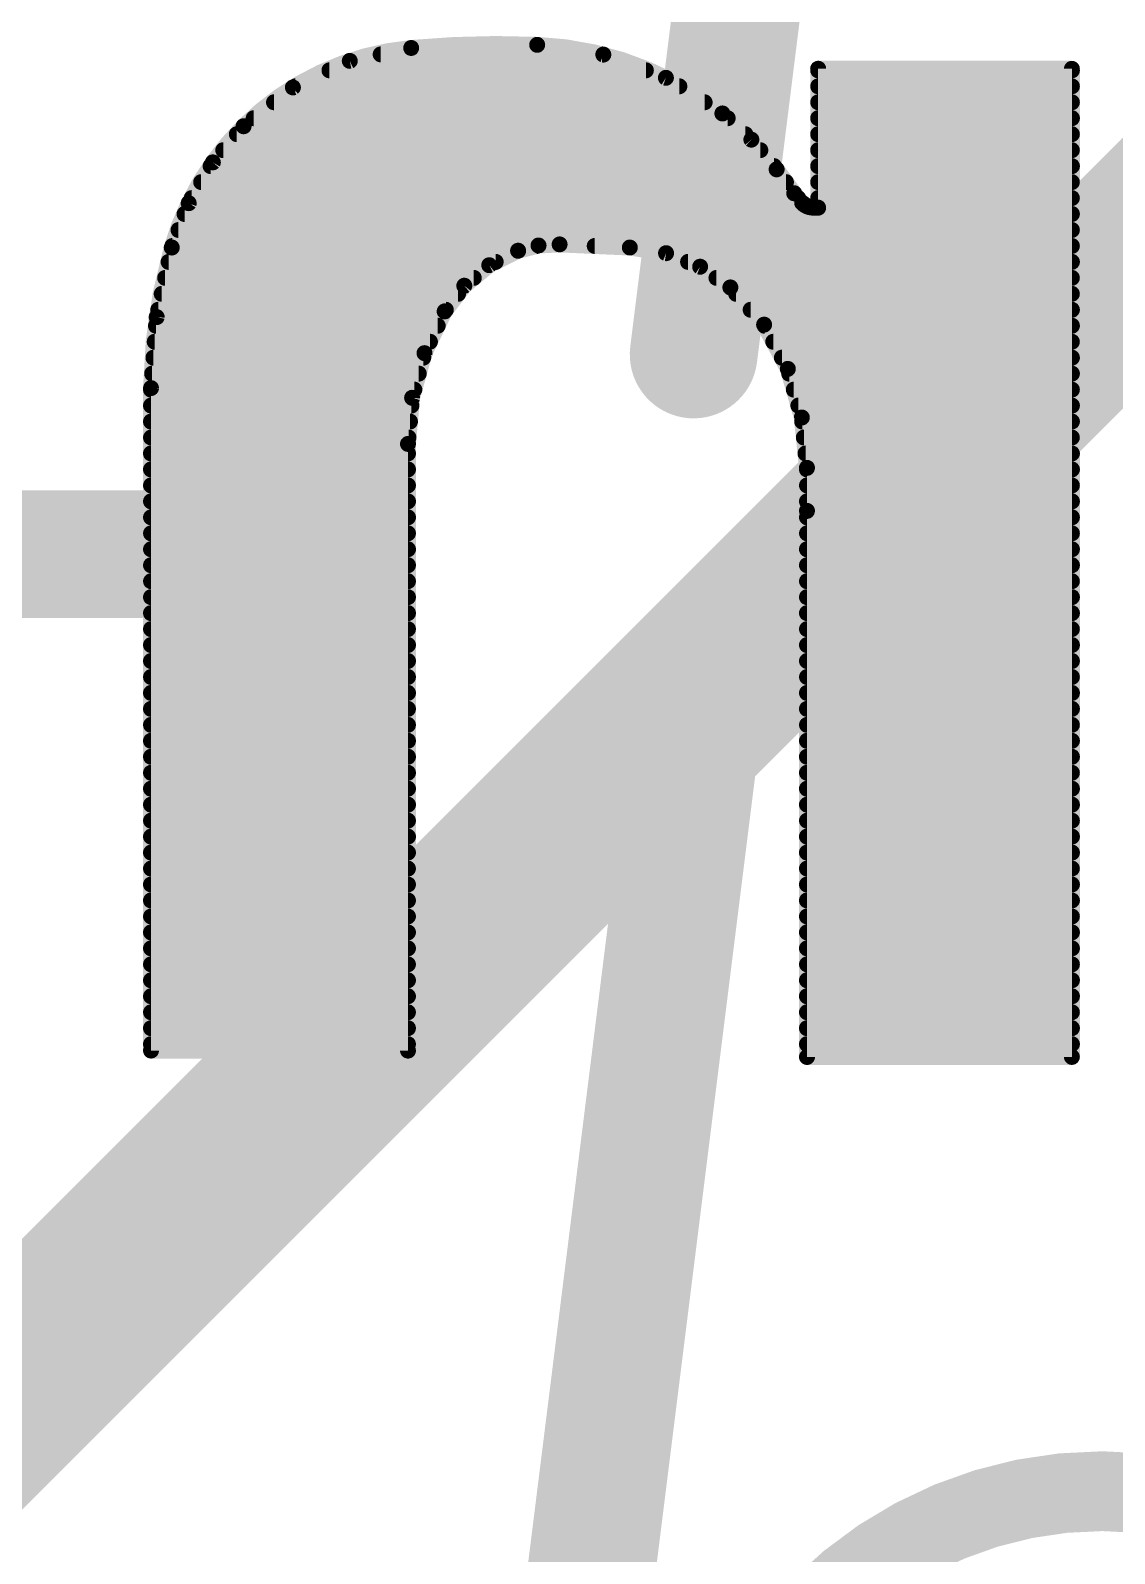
# Model space of a CAD drawing. Extents: x -33 to 32.5, y -8.9 to 49.7.
# Drawn here: x -2.595 to -0.869, y 39.017 to 41.44 of the extents above; entities that cross this region are included whole.
import ezdxf

# ---------------------------------------------------------------- set-up
doc = ezdxf.new("R2010")
doc.units = 0
for name, color, linetype in [('1', 12, 'CONTINUOUS'), ('21', 41, 'CONTINUOUS'), ('22', 40, 'CONTINUOUS'), ('51', 53, 'CONTINUOUS')]:
    doc.layers.add(name, color=color, linetype=linetype)

msp = doc.modelspace()

# ---------------------------------------------------------------- linework, layer by layer
at = {"layer": '1', "const_width": 0.3048}
msp.add_lwpolyline([(-3.81, 38.1), (3.81, 45.72)], dxfattribs=at)
at = {"layer": '21', "const_width": 0.2032}
for points in [[(-1.2218, 43.4645), (-1.5393, 40.9245)], [(-2.1743, 40.607), (-4.0793, 40.607)], [(-1.5393, 40.2895), (-1.8568, 37.7495)]]:
    msp.add_lwpolyline(points, dxfattribs=at)
at = {"layer": '21', "const_width": 0.1016}
for points in [[(-1.5897, 40.9308, 1), (-1.4889, 40.9182)], [(-2.1743, 40.5562, 1), (-2.1743, 40.6578)], [(-1.4889, 40.2832, 1), (-1.5897, 40.2958)]]:
    msp.add_lwpolyline(points, format="xyb", dxfattribs=at)
at = {"layer": '22'}
for points, const_width in [([(-1.9888, 41.4122, 0.1741), (-2.2555, 41.2877)], 0.0254), ([(-2.0374, 41.4083, 1), (-2.0374, 41.3957)], 0.0127), ([(-1.7882, 41.4172, 0.0335), (-1.9888, 41.4122)], 0.0254), ([(-1.989, 41.4185, 1), (-1.9886, 41.4059)], 0.0127), ([(-1.9894, 41.4185, 1), (-1.9882, 41.4059)], 0.0127), ([(-1.9875, 41.406, 1), (-1.9901, 41.4184)], 0.0127), ([(-1.9882, 41.4059, 1), (-1.9894, 41.4185)], 0.0127), ([(-1.7873, 41.4235, 1), (-1.7891, 41.4109)], 0.0127), ([(-1.4935, 41.308, 0.1577), (-1.7882, 41.4172)], 0.0254), ([(-1.7879, 41.4235, 1), (-1.7885, 41.4109)], 0.0127), ([(-1.7885, 41.4109, 1), (-1.7879, 41.4235)], 0.0127), ([(-1.788, 41.4109, 1), (-1.7884, 41.4235)], 0.0127), ([(-1.6808, 41.4077, 1), (-1.6852, 41.3958)], 0.0127), ([(-1.685, 41.3957, 1), (-1.685, 41.4083)], 0.0127), ([(-1.684, 41.3954, 1), (-1.6821, 41.408)], 0.0127), ([(-2.0878, 41.3979, 1), (-2.0852, 41.3855)], 0.0127), ([(-2.0838, 41.3859, 1), (-2.0892, 41.3974)], 0.0127), ([(-1.3347, 41.3791, 1), (-1.3475, 41.3791)], 0.0127), ([(-1.3347, 41.3791, 1), (-1.3475, 41.3791)], 0.0127), ([(-1.3411, 41.3854, 1), (-1.3411, 41.3728)], 0.0127), ([(-1.3411, 41.3854, 1), (-1.3411, 41.3728)], 0.0127), ([(-0.931, 41.3791, 1), (-0.9436, 41.3791)], 0.0127), ([(-0.931, 41.3791, 1), (-0.9436, 41.3791)], 0.0127), ([(-0.9373, 41.3728, 1), (-0.9373, 41.3854)], 0.0127), ([(-0.9373, 41.3728, 1), (-0.9373, 41.3854)], 0.0127), ([(-2.1188, 41.383, 1), (-2.1188, 41.3703)], 0.0127), ([(-1.6153, 41.3703, 1), (-1.6153, 41.383)], 0.0127), ([(-1.58, 41.3701, 1), (-1.5868, 41.3594)], 0.0127), ([(-1.5856, 41.3588, 1), (-1.5812, 41.3707)], 0.0127), ([(-1.3411, 41.383, 1), (-1.3411, 41.3703)], 0.0127), ([(-0.9373, 41.3703, 1), (-0.9373, 41.383)], 0.0127), ([(-2.1797, 41.3552, 1), (-2.1743, 41.3437)], 0.0127), ([(-2.1731, 41.3444, 1), (-2.1809, 41.3544)], 0.0127), ([(-2.1732, 41.3575, 1), (-2.1732, 41.3449)], 0.0127), ([(-1.5619, 41.3449, 1), (-1.5619, 41.3575)], 0.0127), ([(-1.3411, 41.3575, 1), (-1.3411, 41.3449)], 0.0127), ([(-0.9373, 41.3449, 1), (-0.9373, 41.3575)], 0.0127), ([(-2.2071, 41.3321, 1), (-2.2071, 41.3195)], 0.0127), ([(-1.5217, 41.3195, 1), (-1.5217, 41.3321)], 0.0127), ([(-1.4892, 41.3127, 1), (-1.4978, 41.3033)], 0.0127), ([(-1.4072, 41.2191, 0.0664), (-1.4935, 41.308)], 0.0254), ([(-1.4896, 41.313, 1), (-1.4974, 41.303)], 0.0127), ([(-1.4974, 41.303, 1), (-1.4896, 41.313)], 0.0127), ([(-1.4969, 41.3026, 1), (-1.4901, 41.3134)], 0.0127), ([(-1.3411, 41.3321, 1), (-1.3411, 41.3195)], 0.0127), ([(-0.9373, 41.3195, 1), (-0.9373, 41.3321)], 0.0127), ([(-2.2555, 41.2877, 0.1281), (-2.3698, 41.0947)], 0.0254), ([(-2.2594, 41.2927, 1), (-2.2516, 41.2827)], 0.0127), ([(-2.26, 41.2922, 1), (-2.251, 41.2832)], 0.0127), ([(-2.2507, 41.2836, 1), (-2.2603, 41.2918)], 0.0127), ([(-2.251, 41.2832, 1), (-2.26, 41.2922)], 0.0127), ([(-2.2394, 41.3068, 1), (-2.2394, 41.2941)], 0.0127), ([(-1.4851, 41.2941, 1), (-1.4851, 41.3068)], 0.0127), ([(-1.3411, 41.3068, 1), (-1.3411, 41.2941)], 0.0127), ([(-0.9373, 41.2941, 1), (-0.9373, 41.3068)], 0.0127), ([(-2.2663, 41.2813, 1), (-2.2663, 41.2687)], 0.0127), ([(-1.4569, 41.2687, 1), (-1.4569, 41.2813)], 0.0127), ([(-1.4426, 41.2705, 1), (-1.4522, 41.2623)], 0.0127), ([(-1.4517, 41.2617, 1), (-1.4431, 41.2711)], 0.0127), ([(-1.3411, 41.2813, 1), (-1.3411, 41.2687)], 0.0127), ([(-0.9373, 41.2687, 1), (-0.9373, 41.2813)], 0.0127), ([(-2.2879, 41.2559, 1), (-2.2879, 41.2433)], 0.0127), ([(-1.4331, 41.2433, 1), (-1.4331, 41.2559)], 0.0127), ([(-1.3411, 41.2559, 1), (-1.3411, 41.2433)], 0.0127), ([(-0.9373, 41.2433, 1), (-0.9373, 41.2559)], 0.0127), ([(-2.3079, 41.2306, 1), (-2.3079, 41.2179)], 0.0127), ([(-2.3092, 41.2343, 1), (-2.2996, 41.2261)], 0.0127), ([(-2.2989, 41.2269, 1), (-2.3099, 41.2334)], 0.0127), ([(-1.4021, 41.2229, 1), (-1.4123, 41.2153)], 0.0127), ([(-1.3792, 41.181, 0.0022), (-1.4072, 41.2191)], 0.0254), ([(-1.4021, 41.2229, 1), (-1.4123, 41.2153)], 0.0127), ([(-1.4123, 41.2153, 1), (-1.4021, 41.2229)], 0.0127), ([(-1.412, 41.215, 1), (-1.4024, 41.2232)], 0.0127), ([(-1.4115, 41.2179, 1), (-1.4115, 41.2306)], 0.0127), ([(-1.3411, 41.2306, 1), (-1.3411, 41.2179)], 0.0127), ([(-0.9373, 41.2179, 1), (-0.9373, 41.2306)], 0.0127), ([(-2.323, 41.2051, 1), (-2.323, 41.1925)], 0.0127), ([(-1.3923, 41.1925, 1), (-1.3923, 41.2051)], 0.0127), ([(-1.3411, 41.2051, 1), (-1.3411, 41.1925)], 0.0127), ([(-0.9373, 41.1925, 1), (-0.9373, 41.2051)], 0.0127), ([(-2.3483, 41.1685, 1), (-2.3374, 41.162)], 0.0127), ([(-2.3369, 41.163, 1), (-2.3488, 41.1675)], 0.0127), ([(-2.338, 41.1797, 1), (-2.338, 41.1671)], 0.0127), ([(-1.3743, 41.1851, 1), (-1.3841, 41.1769)], 0.0127), ([(-1.3792, 41.181, 0.0333), (-1.3665, 41.1658)], 0.0254), ([(-1.3741, 41.1847, 1), (-1.3843, 41.1773)], 0.0127), ([(-1.3843, 41.1772, 1), (-1.3741, 41.1848)], 0.0127), ([(-1.3843, 41.1773, 1), (-1.3741, 41.1847)], 0.0127), ([(-1.3729, 41.1671, 1), (-1.3729, 41.1797)], 0.0127), ([(-1.3629, 41.171, 1), (-1.3701, 41.1606)], 0.0127), ([(-1.3665, 41.1658, 0.205), (-1.3487, 41.1582)], 0.0254), ([(-1.3619, 41.1702, 1), (-1.3711, 41.1614)], 0.0127), ([(-1.3714, 41.1617, 1), (-1.3616, 41.1699)], 0.0127), ([(-1.3711, 41.1614, 1), (-1.3619, 41.1702)], 0.0127), ([(-1.3571, 41.1664, 1), (-1.3596, 41.154)], 0.0127), ([(-1.362, 41.155, 1), (-1.3548, 41.1654)], 0.0127), ([(-1.3411, 41.1797, 1), (-1.3411, 41.1671)], 0.0127), ([(-0.9373, 41.1671, 1), (-0.9373, 41.1797)], 0.0127), ([(-2.3494, 41.1544, 1), (-2.3494, 41.1417)], 0.0127), ([(-1.3487, 41.1645, 1), (-1.3487, 41.1519)], 0.0127), ([(-1.3487, 41.1645, 1), (-1.3487, 41.1519)], 0.0127), ([(-1.35, 41.152, 1), (-1.3474, 41.1644)], 0.0127), ([(-1.3487, 41.1519, 1), (-1.3487, 41.1645)], 0.0127), ([(-1.3475, 41.1582, 1), (-1.3347, 41.1582)], 0.0127), ([(-1.3475, 41.1582, 1), (-1.3347, 41.1582)], 0.0127), ([(-1.3411, 41.1519, 1), (-1.3411, 41.1645)], 0.0127), ([(-1.3411, 41.1519, 1), (-1.3411, 41.1645)], 0.0127), ([(-0.9373, 41.1417, 1), (-0.9373, 41.1544)], 0.0127), ([(-2.3591, 41.1289, 1), (-2.3591, 41.1163)], 0.0127), ([(-0.9373, 41.1163, 1), (-0.9373, 41.1289)], 0.0127), ([(-2.3698, 41.0947, 0.0668), (-2.4028, 40.8711)], 0.0254), ([(-2.3757, 41.097, 1), (-2.3639, 41.0924)], 0.0127), ([(-2.3759, 41.0965, 1), (-2.3637, 41.0929)], 0.0127), ([(-2.3636, 41.0934, 1), (-2.376, 41.096)], 0.0127), ([(-2.3637, 41.0929, 1), (-2.3759, 41.0965)], 0.0127), ([(-2.3688, 41.1035, 1), (-2.3688, 41.0909)], 0.0127), ([(-1.8186, 41.0896, 0.1719), (-1.9355, 40.9931)], 0.0254), ([(-1.8202, 41.0958, 1), (-1.817, 41.0834)], 0.0127), ([(-1.7526, 41.0997, 0.0992), (-1.8186, 41.0896)], 0.0254), ([(-1.8208, 41.0956, 1), (-1.8164, 41.0836)], 0.0127), ([(-1.8158, 41.0839, 1), (-1.8214, 41.0953)], 0.0127), ([(-1.8164, 41.0836, 1), (-1.8208, 41.0956)], 0.0127), ([(-1.7864, 41.1043, 1), (-1.7858, 41.0916)], 0.0127), ([(-1.7889, 41.0909, 1), (-1.7889, 41.1035)], 0.0127), ([(-1.7845, 41.0918, 1), (-1.7877, 41.1041)], 0.0127), ([(-1.7523, 41.106, 1), (-1.7529, 41.0934)], 0.0127), ([(-1.7526, 41.0997, 0.0006), (-1.6408, 41.0947)], 0.0254), ([(-1.7523, 41.106, 1), (-1.7529, 41.0934)], 0.0127), ([(-1.7529, 41.0934, 1), (-1.7523, 41.106)], 0.0127), ([(-1.7523, 41.0934, 1), (-1.7529, 41.106)], 0.0127), ([(-1.6967, 41.1035, 1), (-1.6967, 41.0909)], 0.0127), ([(-1.6398, 41.101, 1), (-1.6418, 41.0884)], 0.0127), ([(-1.4808, 41.0312, 0.1688), (-1.6408, 41.0947)], 0.0254), ([(-1.6405, 41.101, 1), (-1.6411, 41.0884)], 0.0127), ([(-1.6411, 41.0884, 1), (-1.6405, 41.101)], 0.0127), ([(-1.6411, 41.0884, 1), (-1.6405, 41.101)], 0.0127), ([(-0.9373, 41.0909, 1), (-0.9373, 41.1035)], 0.0127), ([(-2.3748, 41.0782, 1), (-2.3748, 41.0655)], 0.0127), ([(-1.8674, 41.0723, 1), (-1.8618, 41.061)], 0.0127), ([(-1.8606, 41.0617, 1), (-1.8686, 41.0715)], 0.0127), ([(-1.8543, 41.0655, 1), (-1.8543, 41.0782)], 0.0127), ([(-1.5808, 41.0916, 1), (-1.5855, 41.0798)], 0.0127), ([(-1.5841, 41.0794, 1), (-1.5822, 41.092)], 0.0127), ([(-1.5481, 41.0782, 1), (-1.5481, 41.0655)], 0.0127), ([(-1.5253, 41.0694, 1), (-1.5325, 41.0589)], 0.0127), ([(-1.5313, 41.0583, 1), (-1.5266, 41.0701)], 0.0127), ([(-0.9373, 41.0655, 1), (-0.9373, 41.0782)], 0.0127), ([(-2.3803, 41.0527, 1), (-2.3803, 41.0401)], 0.0127), ([(-1.8891, 41.0401, 1), (-1.8891, 41.0527)], 0.0127), ([(-1.503, 41.0527, 1), (-1.503, 41.0401)], 0.0127), ([(-0.9373, 41.0401, 1), (-0.9373, 41.0527)], 0.0127), ([(-2.3858, 41.0273, 1), (-2.3858, 41.0147)], 0.0127), ([(-1.9141, 41.0147, 1), (-1.9141, 41.0273)], 0.0127), ([(-1.9083, 41.0388, 1), (-1.9002, 41.029)], 0.0127), ([(-1.8992, 41.03, 1), (-1.9093, 41.0378)], 0.0127), ([(-1.4761, 41.0355, 1), (-1.4855, 41.0269)], 0.0127), ([(-1.3894, 40.9016, 0.1229), (-1.4808, 41.0312)], 0.0254), ([(-1.4767, 41.036, 1), (-1.4849, 41.0264)], 0.0127), ([(-1.4849, 41.0264, 1), (-1.4767, 41.036)], 0.0127), ([(-1.4844, 41.026, 1), (-1.4772, 41.0364)], 0.0127), ([(-1.4716, 41.0273, 1), (-1.4716, 41.0147)], 0.0127), ([(-0.9373, 41.0147, 1), (-0.9373, 41.0273)], 0.0127), ([(-2.3913, 41.002, 1), (-2.3913, 40.9893)], 0.0127), ([(-1.9355, 40.9931, 0.136), (-1.9939, 40.7822)], 0.0254), ([(-1.9405, 40.997, 1), (-1.9305, 40.9892)], 0.0127), ([(-1.9409, 40.9964, 1), (-1.9301, 40.9898)], 0.0127), ([(-1.9298, 40.9903, 1), (-1.9412, 40.9959)], 0.0127), ([(-1.9301, 40.9898, 1), (-1.9409, 40.9964)], 0.0127), ([(-1.9336, 40.9893, 1), (-1.9336, 41.002)], 0.0127), ([(-1.4485, 41.002, 1), (-1.4485, 40.9893)], 0.0127), ([(-0.9373, 40.9893, 1), (-0.9373, 41.002)], 0.0127), ([(-2.3949, 40.9766, 1), (-2.3949, 40.9639)], 0.0127), ([(-2.4, 40.9853, 1), (-2.3876, 40.9827)], 0.0127), ([(-2.3874, 40.9835, 1), (-2.4001, 40.9845)], 0.0127), ([(-1.9466, 40.9639, 1), (-1.9466, 40.9766)], 0.0127), ([(-1.4215, 40.975, 1), (-1.4327, 40.969)], 0.0127), ([(-1.4262, 40.9766, 1), (-1.4262, 40.9639)], 0.0127), ([(-1.4318, 40.9678, 1), (-1.4224, 40.9763)], 0.0127), ([(-0.9373, 40.9639, 1), (-0.9373, 40.9766)], 0.0127), ([(-2.3969, 40.9511, 1), (-2.3969, 40.9385)], 0.0127), ([(-1.9589, 40.9385, 1), (-1.9589, 40.9511)], 0.0127), ([(-1.4126, 40.9511, 1), (-1.4126, 40.9385)], 0.0127), ([(-0.9373, 40.9385, 1), (-0.9373, 40.9511)], 0.0127), ([(-2.3989, 40.9258, 1), (-2.3989, 40.9131)], 0.0127), ([(-1.9733, 40.9295, 1), (-1.9619, 40.9239)], 0.0127), ([(-1.9615, 40.925, 1), (-1.9737, 40.9284)], 0.0127), ([(-1.9696, 40.9131, 1), (-1.9696, 40.9258)], 0.0127), ([(-1.3989, 40.9258, 1), (-1.3989, 40.9131)], 0.0127), ([(-0.9373, 40.9131, 1), (-0.9373, 40.9258)], 0.0127), ([(-2.401, 40.9004, 1), (-2.401, 40.8877)], 0.0127), ([(-1.9767, 40.8877, 1), (-1.9767, 40.9004)], 0.0127), ([(-1.3833, 40.9034, 1), (-1.3955, 40.8998)], 0.0127), ([(-1.3589, 40.7441, 0.0895), (-1.3894, 40.9016)], 0.0254), ([(-1.3835, 40.9039, 1), (-1.3953, 40.8993)], 0.0127), ([(-1.3953, 40.8993, 1), (-1.3835, 40.9039)], 0.0127), ([(-1.395, 40.8986, 1), (-1.3838, 40.9046)], 0.0127), ([(-1.3872, 40.9004, 1), (-1.3872, 40.8877)], 0.0127), ([(-0.9373, 40.8877, 1), (-0.9373, 40.9004)], 0.0127), ([(-2.3965, 40.8711, 1), (-2.4091, 40.8711)], 0.0127), ([(-2.3965, 40.8711, 1), (-2.4091, 40.8711)], 0.0127), ([(-2.4028, 40.8749, 1), (-2.4028, 40.8623)], 0.0127), ([(-1.9837, 40.8623, 1), (-1.9837, 40.8749)], 0.0127), ([(-1.3799, 40.8749, 1), (-1.3799, 40.8623)], 0.0127), ([(-0.9373, 40.8623, 1), (-0.9373, 40.8749)], 0.0127), ([(-2.4091, 40.8716, 1), (-2.3965, 40.8706)], 0.0127), ([(-2.4091, 40.8712, 1), (-2.3965, 40.871)], 0.0127), ([(-1.9934, 40.8573, 1), (-1.9812, 40.8539)], 0.0127), ([(-1.981, 40.8551, 1), (-1.9936, 40.8562)], 0.0127), ([(-2.4028, 40.8496, 1), (-2.4028, 40.8369)], 0.0127), ([(-1.9884, 40.8369, 1), (-1.9884, 40.8496)], 0.0127), ([(-1.3726, 40.8496, 1), (-1.3726, 40.8369)], 0.0127), ([(-1.3608, 40.8249, 1), (-1.3734, 40.8236)], 0.0127), ([(-0.9373, 40.8369, 1), (-0.9373, 40.8496)], 0.0127), ([(-2.4028, 40.8242, 1), (-2.4028, 40.8115)], 0.0127), ([(-1.9907, 40.8115, 1), (-1.9907, 40.8242)], 0.0127), ([(-1.3732, 40.8225, 1), (-1.361, 40.826)], 0.0127), ([(-1.3665, 40.8242, 1), (-1.3665, 40.8115)], 0.0127), ([(-0.9373, 40.8115, 1), (-0.9373, 40.8242)], 0.0127), ([(-2.4028, 40.7987, 1), (-2.4028, 40.7861)], 0.0127), ([(-2.0002, 40.7828, 1), (-1.9876, 40.7816)], 0.0127), ([(-1.9875, 40.7822, 1), (-2.0002, 40.7822)], 0.0127), ([(-1.9875, 40.7822, 1), (-2.0002, 40.7822)], 0.0127), ([(-2.0002, 40.7822, 1), (-1.9876, 40.7822)], 0.0127), ([(-1.993, 40.7861, 1), (-1.993, 40.7987)], 0.0127), ([(-1.3639, 40.7987, 1), (-1.3639, 40.7861)], 0.0127), ([(-0.9373, 40.7861, 1), (-0.9373, 40.7987)], 0.0127), ([(-2.4028, 40.7734, 1), (-2.4028, 40.7607)], 0.0127), ([(-1.9939, 40.7607, 1), (-1.9939, 40.7734)], 0.0127), ([(-1.3612, 40.7734, 1), (-1.3612, 40.7607)], 0.0127), ([(-0.9373, 40.7607, 1), (-0.9373, 40.7734)], 0.0127), ([(-2.4028, 40.748, 1), (-2.4028, 40.7353)], 0.0127), ([(-1.9939, 40.7353, 1), (-1.9939, 40.748)], 0.0127), ([(-1.3525, 40.7441, 1), (-1.3653, 40.7441)], 0.0127), ([(-1.3589, 40.6756, 0.0064), (-1.3589, 40.7441)], 0.0254), ([(-1.3526, 40.7442, 1), (-1.3652, 40.744)], 0.0127), ([(-1.3589, 40.748, 1), (-1.3589, 40.7353)], 0.0127), ([(-1.3652, 40.744, 1), (-1.3526, 40.7442)], 0.0127), ([(-1.3652, 40.7435, 1), (-1.3526, 40.7447)], 0.0127), ([(-0.9373, 40.7353, 1), (-0.9373, 40.748)], 0.0127), ([(-2.4028, 40.7225, 1), (-2.4028, 40.7099)], 0.0127), ([(-1.9939, 40.7099, 1), (-1.9939, 40.7225)], 0.0127), ([(-1.3589, 40.7225, 1), (-1.3589, 40.7099)], 0.0127), ([(-0.9373, 40.7099, 1), (-0.9373, 40.7225)], 0.0127), ([(-2.4028, 40.6972, 1), (-2.4028, 40.6845)], 0.0127), ([(-1.9939, 40.6845, 1), (-1.9939, 40.6972)], 0.0127), ([(-1.3525, 40.6756, 1), (-1.3653, 40.6756)], 0.0127), ([(-1.3589, 40.6972, 1), (-1.3589, 40.6845)], 0.0127), ([(-0.9373, 40.6845, 1), (-0.9373, 40.6972)], 0.0127), ([(-2.4028, 40.6718, 1), (-2.4028, 40.6591)], 0.0127), ([(-1.9939, 40.6591, 1), (-1.9939, 40.6718)], 0.0127), ([(-1.3652, 40.6757, 1), (-1.3526, 40.6755)], 0.0127), ([(-1.3589, 40.6718, 1), (-1.3589, 40.6591)], 0.0127), ([(-0.9373, 40.6591, 1), (-0.9373, 40.6718)], 0.0127), ([(-2.4028, 40.6463, 1), (-2.4028, 40.6337)], 0.0127), ([(-1.9939, 40.6337, 1), (-1.9939, 40.6463)], 0.0127), ([(-1.3589, 40.6463, 1), (-1.3589, 40.6337)], 0.0127), ([(-0.9373, 40.6337, 1), (-0.9373, 40.6463)], 0.0127), ([(-2.4028, 40.621, 1), (-2.4028, 40.6083)], 0.0127), ([(-1.9939, 40.6083, 1), (-1.9939, 40.621)], 0.0127), ([(-1.3589, 40.621, 1), (-1.3589, 40.6083)], 0.0127), ([(-0.9373, 40.6083, 1), (-0.9373, 40.621)], 0.0127), ([(-2.4028, 40.5956, 1), (-2.4028, 40.5829)], 0.0127), ([(-1.9939, 40.5829, 1), (-1.9939, 40.5956)], 0.0127), ([(-1.3589, 40.5956, 1), (-1.3589, 40.5829)], 0.0127), ([(-0.9373, 40.5829, 1), (-0.9373, 40.5956)], 0.0127), ([(-2.4028, 40.5701, 1), (-2.4028, 40.5575)], 0.0127), ([(-1.9939, 40.5575, 1), (-1.9939, 40.5701)], 0.0127), ([(-1.3589, 40.5701, 1), (-1.3589, 40.5575)], 0.0127), ([(-0.9373, 40.5575, 1), (-0.9373, 40.5701)], 0.0127), ([(-2.4028, 40.5448, 1), (-2.4028, 40.5321)], 0.0127), ([(-1.9939, 40.5321, 1), (-1.9939, 40.5448)], 0.0127), ([(-1.3589, 40.5448, 1), (-1.3589, 40.5321)], 0.0127), ([(-0.9373, 40.5321, 1), (-0.9373, 40.5448)], 0.0127), ([(-2.4028, 40.5194, 1), (-2.4028, 40.5067)], 0.0127), ([(-1.9939, 40.5067, 1), (-1.9939, 40.5194)], 0.0127), ([(-1.3589, 40.5194, 1), (-1.3589, 40.5067)], 0.0127), ([(-0.9373, 40.5067, 1), (-0.9373, 40.5194)], 0.0127), ([(-2.4028, 40.4939, 1), (-2.4028, 40.4813)], 0.0127), ([(-1.9939, 40.4813, 1), (-1.9939, 40.4939)], 0.0127), ([(-1.3589, 40.4939, 1), (-1.3589, 40.4813)], 0.0127), ([(-0.9373, 40.4813, 1), (-0.9373, 40.4939)], 0.0127), ([(-2.4028, 40.4686, 1), (-2.4028, 40.4559)], 0.0127), ([(-1.9939, 40.4559, 1), (-1.9939, 40.4686)], 0.0127), ([(-1.3589, 40.4686, 1), (-1.3589, 40.4559)], 0.0127), ([(-0.9373, 40.4559, 1), (-0.9373, 40.4686)], 0.0127), ([(-2.4028, 40.4432, 1), (-2.4028, 40.4305)], 0.0127), ([(-1.9939, 40.4305, 1), (-1.9939, 40.4432)], 0.0127), ([(-1.3589, 40.4432, 1), (-1.3589, 40.4305)], 0.0127), ([(-0.9373, 40.4305, 1), (-0.9373, 40.4432)], 0.0127), ([(-2.4028, 40.4177, 1), (-2.4028, 40.4051)], 0.0127), ([(-1.9939, 40.4051, 1), (-1.9939, 40.4177)], 0.0127), ([(-1.3589, 40.4177, 1), (-1.3589, 40.4051)], 0.0127), ([(-0.9373, 40.4051, 1), (-0.9373, 40.4177)], 0.0127), ([(-2.4028, 40.3924, 1), (-2.4028, 40.3797)], 0.0127), ([(-1.9939, 40.3797, 1), (-1.9939, 40.3924)], 0.0127), ([(-1.3589, 40.3924, 1), (-1.3589, 40.3797)], 0.0127), ([(-0.9373, 40.3797, 1), (-0.9373, 40.3924)], 0.0127), ([(-2.4028, 40.367, 1), (-2.4028, 40.3543)], 0.0127), ([(-1.9939, 40.3543, 1), (-1.9939, 40.367)], 0.0127), ([(-1.3589, 40.367, 1), (-1.3589, 40.3543)], 0.0127), ([(-0.9373, 40.3543, 1), (-0.9373, 40.367)], 0.0127), ([(-2.4028, 40.3415, 1), (-2.4028, 40.3289)], 0.0127), ([(-1.9939, 40.3289, 1), (-1.9939, 40.3415)], 0.0127), ([(-1.3589, 40.3415, 1), (-1.3589, 40.3289)], 0.0127), ([(-0.9373, 40.3289, 1), (-0.9373, 40.3415)], 0.0127), ([(-2.4028, 40.3162, 1), (-2.4028, 40.3035)], 0.0127), ([(-1.9939, 40.3035, 1), (-1.9939, 40.3162)], 0.0127), ([(-1.3589, 40.3162, 1), (-1.3589, 40.3035)], 0.0127), ([(-0.9373, 40.3035, 1), (-0.9373, 40.3162)], 0.0127), ([(-2.4028, 40.2908, 1), (-2.4028, 40.2781)], 0.0127), ([(-1.9939, 40.2781, 1), (-1.9939, 40.2908)], 0.0127), ([(-1.3589, 40.2908, 1), (-1.3589, 40.2781)], 0.0127), ([(-0.9373, 40.2781, 1), (-0.9373, 40.2908)], 0.0127), ([(-2.4028, 40.2653, 1), (-2.4028, 40.2527)], 0.0127), ([(-1.9939, 40.2527, 1), (-1.9939, 40.2653)], 0.0127), ([(-1.3589, 40.2653, 1), (-1.3589, 40.2527)], 0.0127), ([(-0.9373, 40.2527, 1), (-0.9373, 40.2653)], 0.0127), ([(-2.4028, 40.24, 1), (-2.4028, 40.2273)], 0.0127), ([(-1.9939, 40.2273, 1), (-1.9939, 40.24)], 0.0127), ([(-1.3589, 40.24, 1), (-1.3589, 40.2273)], 0.0127), ([(-0.9373, 40.2273, 1), (-0.9373, 40.24)], 0.0127), ([(-2.4028, 40.2146, 1), (-2.4028, 40.2019)], 0.0127), ([(-1.9939, 40.2019, 1), (-1.9939, 40.2146)], 0.0127), ([(-1.3589, 40.2146, 1), (-1.3589, 40.2019)], 0.0127), ([(-0.9373, 40.2019, 1), (-0.9373, 40.2146)], 0.0127), ([(-2.4028, 40.1891, 1), (-2.4028, 40.1765)], 0.0127), ([(-1.9939, 40.1765, 1), (-1.9939, 40.1891)], 0.0127), ([(-1.3589, 40.1891, 1), (-1.3589, 40.1765)], 0.0127), ([(-0.9373, 40.1765, 1), (-0.9373, 40.1891)], 0.0127), ([(-2.4028, 40.1638, 1), (-2.4028, 40.1511)], 0.0127), ([(-1.9939, 40.1511, 1), (-1.9939, 40.1638)], 0.0127), ([(-1.3589, 40.1638, 1), (-1.3589, 40.1511)], 0.0127), ([(-0.9373, 40.1511, 1), (-0.9373, 40.1638)], 0.0127), ([(-2.4028, 40.1384, 1), (-2.4028, 40.1257)], 0.0127), ([(-1.9939, 40.1257, 1), (-1.9939, 40.1384)], 0.0127), ([(-1.3589, 40.1384, 1), (-1.3589, 40.1257)], 0.0127), ([(-0.9373, 40.1257, 1), (-0.9373, 40.1384)], 0.0127), ([(-2.4028, 40.1129, 1), (-2.4028, 40.1003)], 0.0127), ([(-1.9939, 40.1003, 1), (-1.9939, 40.1129)], 0.0127), ([(-1.3589, 40.1129, 1), (-1.3589, 40.1003)], 0.0127), ([(-0.9373, 40.1003, 1), (-0.9373, 40.1129)], 0.0127), ([(-2.4028, 40.0876, 1), (-2.4028, 40.0749)], 0.0127), ([(-1.9939, 40.0749, 1), (-1.9939, 40.0876)], 0.0127), ([(-1.3589, 40.0876, 1), (-1.3589, 40.0749)], 0.0127), ([(-0.9373, 40.0749, 1), (-0.9373, 40.0876)], 0.0127), ([(-2.4028, 40.0622, 1), (-2.4028, 40.0495)], 0.0127), ([(-1.9939, 40.0495, 1), (-1.9939, 40.0622)], 0.0127), ([(-1.3589, 40.0622, 1), (-1.3589, 40.0495)], 0.0127), ([(-0.9373, 40.0495, 1), (-0.9373, 40.0622)], 0.0127), ([(-2.4028, 40.0367, 1), (-2.4028, 40.0241)], 0.0127), ([(-1.9939, 40.0241, 1), (-1.9939, 40.0367)], 0.0127), ([(-1.3589, 40.0367, 1), (-1.3589, 40.0241)], 0.0127), ([(-0.9373, 40.0241, 1), (-0.9373, 40.0367)], 0.0127), ([(-2.4028, 40.0114, 1), (-2.4028, 39.9987)], 0.0127), ([(-1.9939, 39.9987, 1), (-1.9939, 40.0114)], 0.0127), ([(-1.3589, 40.0114, 1), (-1.3589, 39.9987)], 0.0127), ([(-0.9373, 39.9987, 1), (-0.9373, 40.0114)], 0.0127), ([(-2.4028, 39.986, 1), (-2.4028, 39.9733)], 0.0127), ([(-1.9939, 39.9733, 1), (-1.9939, 39.986)], 0.0127), ([(-1.3589, 39.986, 1), (-1.3589, 39.9733)], 0.0127), ([(-0.9373, 39.9733, 1), (-0.9373, 39.986)], 0.0127), ([(-2.4028, 39.9605, 1), (-2.4028, 39.9479)], 0.0127), ([(-1.9939, 39.9479, 1), (-1.9939, 39.9605)], 0.0127), ([(-1.3589, 39.9605, 1), (-1.3589, 39.9479)], 0.0127), ([(-0.9373, 39.9479, 1), (-0.9373, 39.9605)], 0.0127), ([(-2.4028, 39.9352, 1), (-2.4028, 39.9225)], 0.0127), ([(-1.9939, 39.9225, 1), (-1.9939, 39.9352)], 0.0127), ([(-1.3589, 39.9352, 1), (-1.3589, 39.9225)], 0.0127), ([(-0.9373, 39.9225, 1), (-0.9373, 39.9352)], 0.0127), ([(-2.4028, 39.9098, 1), (-2.4028, 39.8971)], 0.0127), ([(-1.9939, 39.8971, 1), (-1.9939, 39.9098)], 0.0127), ([(-1.3589, 39.9098, 1), (-1.3589, 39.8971)], 0.0127), ([(-0.9373, 39.8971, 1), (-0.9373, 39.9098)], 0.0127), ([(-2.4028, 39.8843, 1), (-2.4028, 39.8717)], 0.0127), ([(-1.9939, 39.8717, 1), (-1.9939, 39.8843)], 0.0127), ([(-1.3589, 39.8843, 1), (-1.3589, 39.8717)], 0.0127), ([(-0.9373, 39.8717, 1), (-0.9373, 39.8843)], 0.0127), ([(-2.4028, 39.859, 1), (-2.4028, 39.8463)], 0.0127), ([(-1.9939, 39.8463, 1), (-1.9939, 39.859)], 0.0127), ([(-1.3589, 39.859, 1), (-1.3589, 39.8463)], 0.0127), ([(-0.9373, 39.8463, 1), (-0.9373, 39.859)], 0.0127), ([(-2.4028, 39.8336, 1), (-2.4028, 39.8209)], 0.0127), ([(-1.9939, 39.8209, 1), (-1.9939, 39.8336)], 0.0127), ([(-1.3589, 39.8336, 1), (-1.3589, 39.8209)], 0.0127), ([(-0.9373, 39.8209, 1), (-0.9373, 39.8336)], 0.0127), ([(-2.4028, 39.8233, 1), (-2.4028, 39.8107)], 0.0127), ([(-2.4028, 39.8233, 1), (-2.4028, 39.8107)], 0.0127), ([(-2.4091, 39.817, 1), (-2.3965, 39.817)], 0.0127), ([(-2.4091, 39.817, 1), (-2.3965, 39.817)], 0.0127), ([(-2.0002, 39.817, 1), (-1.9875, 39.817)], 0.0127), ([(-2.0002, 39.817, 1), (-1.9875, 39.817)], 0.0127), ([(-1.9939, 39.8107, 1), (-1.9939, 39.8233)], 0.0127), ([(-1.9939, 39.8107, 1), (-1.9939, 39.8233)], 0.0127), ([(-1.3589, 39.8132, 1), (-1.3589, 39.8006)], 0.0127), ([(-1.3589, 39.8132, 1), (-1.3589, 39.8006)], 0.0127), ([(-0.9373, 39.8006, 1), (-0.9373, 39.8132)], 0.0127), ([(-0.9373, 39.8006, 1), (-0.9373, 39.8132)], 0.0127), ([(-1.3653, 39.8069, 1), (-1.3525, 39.8069)], 0.0127), ([(-1.3653, 39.8069, 1), (-1.3525, 39.8069)], 0.0127), ([(-0.9436, 39.8069, 1), (-0.931, 39.8069)], 0.0127), ([(-0.9436, 39.8069, 1), (-0.931, 39.8069)], 0.0127)]:
    msp.add_lwpolyline(points, format="xyb", dxfattribs=dict(at, const_width=const_width))
at = {"layer": '22', "const_width": 0.0254}
for points in [[(-1.9888, 41.4122), (-2.0865, 41.3917)], [(-2.0374, 41.402), (-1.685, 41.402)], [(-1.7882, 41.4172), (-1.9888, 41.4122)], [(-1.683, 41.4017), (-1.7882, 41.4172)], [(-1.5834, 41.3648), (-1.683, 41.4017)], [(-2.0865, 41.3917), (-2.177, 41.3494)], [(-0.9373, 41.3791), (-1.3411, 41.3791)], [(-1.3411, 41.3791), (-1.3411, 41.1582)], [(-0.9373, 41.3791), (-1.3411, 41.3791)], [(-1.3411, 41.3791), (-1.3411, 41.1582)], [(-0.9373, 39.8069), (-0.9373, 41.3791)], [(-0.9373, 39.8069), (-0.9373, 41.3791)], [(-2.1188, 41.3766), (-1.6153, 41.3766)], [(-1.4935, 41.308), (-1.5834, 41.3648)], [(-1.3411, 41.3766), (-0.9373, 41.3766)], [(-2.177, 41.3494), (-2.2555, 41.2877)], [(-2.1732, 41.3512), (-1.5619, 41.3512)], [(-1.3411, 41.3512), (-0.9373, 41.3512)], [(-2.2071, 41.3258), (-1.5217, 41.3258)], [(-1.4474, 41.2664), (-1.4935, 41.308)], [(-1.3411, 41.3258), (-0.9373, 41.3258)], [(-2.2555, 41.2877), (-2.3044, 41.2302)], [(-2.2394, 41.3004), (-1.4851, 41.3004)], [(-1.3411, 41.3004), (-0.9373, 41.3004)], [(-2.2663, 41.275), (-1.4569, 41.275)], [(-1.4072, 41.2191), (-1.4474, 41.2664)], [(-1.3411, 41.275), (-0.9373, 41.275)], [(-2.2879, 41.2496), (-1.4331, 41.2496)], [(-1.3411, 41.2496), (-0.9373, 41.2496)], [(-2.3044, 41.2302), (-2.3429, 41.1652)], [(-2.3079, 41.2242), (-1.4115, 41.2242)], [(-1.3792, 41.181), (-1.4072, 41.2191)], [(-1.3411, 41.2242), (-0.9373, 41.2242)], [(-2.323, 41.1988), (-1.3923, 41.1988)], [(-1.3411, 41.1988), (-0.9373, 41.1988)], [(-2.3429, 41.1652), (-2.3698, 41.0947)], [(-2.338, 41.1734), (-1.3729, 41.1734)], [(-1.3665, 41.1658), (-1.3792, 41.181)], [(-1.3584, 41.1602), (-1.3665, 41.1658)], [(-1.3487, 41.1582), (-1.3584, 41.1602)], [(-1.3411, 41.1734), (-0.9373, 41.1734)], [(-2.3494, 41.148), (-0.9373, 41.148)], [(-1.3411, 41.1582), (-1.3487, 41.1582)], [(-1.3411, 41.1582), (-1.3487, 41.1582)], [(-2.3591, 41.1226), (-0.9373, 41.1226)], [(-2.3698, 41.0947), (-2.3938, 40.984)], [(-2.3688, 41.0972), (-1.7889, 41.0972)], [(-1.8646, 41.0666), (-1.8186, 41.0896)], [(-1.8186, 41.0896), (-1.7861, 41.0979)], [(-1.7861, 41.0979), (-1.7526, 41.0997)], [(-1.7526, 41.0997), (-1.6408, 41.0947)], [(-1.6967, 41.0972), (-0.9373, 41.0972)], [(-1.6408, 41.0947), (-1.5832, 41.0857)], [(-2.3748, 41.0718), (-1.8543, 41.0718)], [(-1.9042, 41.0339), (-1.8646, 41.0666)], [(-1.5832, 41.0857), (-1.5289, 41.0642)], [(-1.5481, 41.0718), (-0.9373, 41.0718)], [(-1.5289, 41.0642), (-1.4808, 41.0312)], [(-2.3803, 41.0464), (-1.8891, 41.0464)], [(-1.503, 41.0464), (-0.9373, 41.0464)], [(-2.3858, 41.021), (-1.9141, 41.021)], [(-1.9355, 40.9931), (-1.9042, 41.0339)], [(-1.4808, 41.0312), (-1.4271, 40.972)], [(-1.4716, 41.021), (-0.9373, 41.021)], [(-2.3913, 40.9956), (-1.9336, 40.9956)], [(-1.9676, 40.9267), (-1.9355, 40.9931)], [(-1.4485, 40.9956), (-0.9373, 40.9956)], [(-2.3938, 40.984), (-2.4028, 40.8711)], [(-2.3949, 40.9702), (-1.9466, 40.9702)], [(-1.4271, 40.972), (-1.3894, 40.9016)], [(-1.4262, 40.9702), (-0.9373, 40.9702)], [(-2.3969, 40.9448), (-1.9589, 40.9448)], [(-1.4126, 40.9448), (-0.9373, 40.9448)], [(-2.3989, 40.9194), (-1.9696, 40.9194)], [(-1.9873, 40.8556), (-1.9676, 40.9267)], [(-1.3989, 40.9194), (-0.9373, 40.9194)], [(-2.401, 40.894), (-1.9767, 40.894)], [(-1.3894, 40.9016), (-1.3671, 40.8242)], [(-1.3872, 40.894), (-0.9373, 40.894)], [(-2.4028, 40.8711), (-2.4028, 39.817)], [(-2.4028, 40.8711), (-2.4028, 39.817)], [(-2.4028, 40.8686), (-1.9837, 40.8686)], [(-1.3799, 40.8686), (-0.9373, 40.8686)], [(-1.9939, 40.7822), (-1.9873, 40.8556)], [(-2.4028, 40.8432), (-1.9884, 40.8432)], [(-1.3726, 40.8432), (-0.9373, 40.8432)], [(-1.3671, 40.8242), (-1.3589, 40.7441)], [(-2.4028, 40.8178), (-1.9907, 40.8178)], [(-1.3665, 40.8178), (-0.9373, 40.8178)], [(-2.4028, 40.7924), (-1.993, 40.7924)], [(-1.9939, 39.817), (-1.9939, 40.7822)], [(-1.9939, 39.817), (-1.9939, 40.7822)], [(-1.3639, 40.7924), (-0.9373, 40.7924)], [(-2.4028, 40.767), (-1.9939, 40.767)], [(-1.3612, 40.767), (-0.9373, 40.767)], [(-2.4028, 40.7416), (-1.9939, 40.7416)], [(-1.3589, 40.7441), (-1.3589, 39.8069)], [(-1.3589, 40.7416), (-0.9373, 40.7416)], [(-2.4028, 40.7162), (-1.9939, 40.7162)], [(-1.3589, 40.7162), (-0.9373, 40.7162)], [(-2.4028, 40.6908), (-1.9939, 40.6908)], [(-1.3589, 40.6908), (-0.9373, 40.6908)], [(-1.3589, 40.6756), (-1.3589, 39.8069)], [(-2.4028, 40.6654), (-1.9939, 40.6654)], [(-1.3589, 40.6654), (-0.9373, 40.6654)], [(-2.4028, 40.64), (-1.9939, 40.64)], [(-1.3589, 40.64), (-0.9373, 40.64)], [(-2.4028, 40.6146), (-1.9939, 40.6146)], [(-1.3589, 40.6146), (-0.9373, 40.6146)], [(-2.4028, 40.5892), (-1.9939, 40.5892)], [(-1.3589, 40.5892), (-0.9373, 40.5892)], [(-2.4028, 40.5638), (-1.9939, 40.5638)], [(-1.3589, 40.5638), (-0.9373, 40.5638)], [(-2.4028, 40.5384), (-1.9939, 40.5384)], [(-1.3589, 40.5384), (-0.9373, 40.5384)], [(-2.4028, 40.513), (-1.9939, 40.513)], [(-1.3589, 40.513), (-0.9373, 40.513)], [(-2.4028, 40.4876), (-1.9939, 40.4876)], [(-1.3589, 40.4876), (-0.9373, 40.4876)], [(-2.4028, 40.4622), (-1.9939, 40.4622)], [(-1.3589, 40.4622), (-0.9373, 40.4622)], [(-2.4028, 40.4368), (-1.9939, 40.4368)], [(-1.3589, 40.4368), (-0.9373, 40.4368)], [(-2.4028, 40.4114), (-1.9939, 40.4114)], [(-1.3589, 40.4114), (-0.9373, 40.4114)], [(-2.4028, 40.386), (-1.9939, 40.386)], [(-1.3589, 40.386), (-0.9373, 40.386)], [(-2.4028, 40.3606), (-1.9939, 40.3606)], [(-1.3589, 40.3606), (-0.9373, 40.3606)], [(-2.4028, 40.3352), (-1.9939, 40.3352)], [(-1.3589, 40.3352), (-0.9373, 40.3352)], [(-2.4028, 40.3098), (-1.9939, 40.3098)], [(-1.3589, 40.3098), (-0.9373, 40.3098)], [(-2.4028, 40.2844), (-1.9939, 40.2844)], [(-1.3589, 40.2844), (-0.9373, 40.2844)], [(-2.4028, 40.259), (-1.9939, 40.259)], [(-1.3589, 40.259), (-0.9373, 40.259)], [(-2.4028, 40.2336), (-1.9939, 40.2336)], [(-1.3589, 40.2336), (-0.9373, 40.2336)], [(-2.4028, 40.2082), (-1.9939, 40.2082)], [(-1.3589, 40.2082), (-0.9373, 40.2082)], [(-2.4028, 40.1828), (-1.9939, 40.1828)], [(-1.3589, 40.1828), (-0.9373, 40.1828)], [(-2.4028, 40.1574), (-1.9939, 40.1574)], [(-1.3589, 40.1574), (-0.9373, 40.1574)], [(-2.4028, 40.132), (-1.9939, 40.132)], [(-1.3589, 40.132), (-0.9373, 40.132)], [(-2.4028, 40.1066), (-1.9939, 40.1066)], [(-1.3589, 40.1066), (-0.9373, 40.1066)], [(-2.4028, 40.0812), (-1.9939, 40.0812)], [(-1.3589, 40.0812), (-0.9373, 40.0812)], [(-2.4028, 40.0558), (-1.9939, 40.0558)], [(-1.3589, 40.0558), (-0.9373, 40.0558)], [(-2.4028, 40.0304), (-1.9939, 40.0304)], [(-1.3589, 40.0304), (-0.9373, 40.0304)], [(-2.4028, 40.005), (-1.9939, 40.005)], [(-1.3589, 40.005), (-0.9373, 40.005)], [(-2.4028, 39.9796), (-1.9939, 39.9796)], [(-1.3589, 39.9796), (-0.9373, 39.9796)], [(-2.4028, 39.9542), (-1.9939, 39.9542)], [(-1.3589, 39.9542), (-0.9373, 39.9542)], [(-2.4028, 39.9288), (-1.9939, 39.9288)], [(-1.3589, 39.9288), (-0.9373, 39.9288)], [(-2.4028, 39.9034), (-1.9939, 39.9034)], [(-1.3589, 39.9034), (-0.9373, 39.9034)], [(-2.4028, 39.878), (-1.9939, 39.878)], [(-1.3589, 39.878), (-0.9373, 39.878)], [(-2.4028, 39.8526), (-1.9939, 39.8526)], [(-1.3589, 39.8526), (-0.9373, 39.8526)], [(-2.4028, 39.8272), (-1.9939, 39.8272)], [(-1.3589, 39.8272), (-0.9373, 39.8272)], [(-2.4028, 39.817), (-1.9939, 39.817)], [(-2.4028, 39.817), (-1.9939, 39.817)], [(-1.3589, 39.8069), (-0.9373, 39.8069)], [(-1.3589, 39.8069), (-0.9373, 39.8069)]]:
    msp.add_lwpolyline(points, dxfattribs=at)
at = {"layer": '51', "const_width": 0.127}
msp.add_lwpolyline([(-0.889, 37.846, 1), (-0.889, 39.116, 1), (-0.889, 37.846)], format="xyb", dxfattribs=at)

doc.saveas('drawing.dxf')
